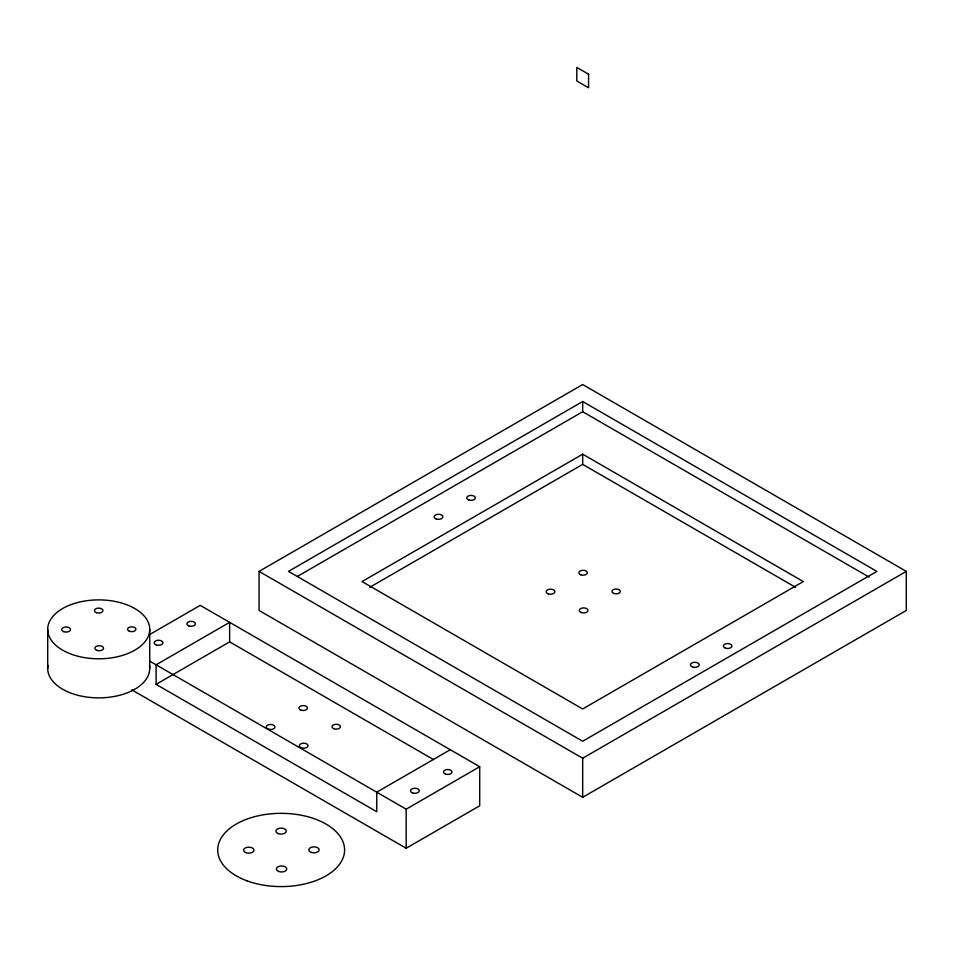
<?xml version="1.0" encoding="UTF-8"?>
<svg xmlns="http://www.w3.org/2000/svg" width="954" height="954" viewBox="0 0 954 954"><rect width="100%" height="100%" fill="white"/><g stroke="black" fill="none" stroke-linecap="round" stroke-linejoin="round"><path stroke-width="1.43" d="M149.897 634.41L200.221 605.361L479.707 766.718L479.707 805.784L406.166 848.249L131.831 689.861M259.059 571.386L582.679 384.545L906.3 571.386L906.3 610.453L582.679 797.294L259.059 610.453L259.059 571.386L582.679 758.227L906.3 571.386M582.679 401.527L288.478 571.386L582.679 741.234L876.881 571.386L582.679 401.527L582.679 411.723L869.142 577.11M297.517 576.359L582.679 411.723M229.64 641.875L229.64 622.342L156.098 664.807L156.098 684.34L229.64 641.875L433.521 759.575M582.679 454.187L362.031 581.57L582.679 708.965L803.328 581.57L582.679 454.187L582.679 464.371L795.588 587.294M369.77 587.294L582.679 464.371M450.288 749.725L376.747 792.19L376.747 811.723L156.098 684.34M149.695 661.11L406.166 809.183L479.707 766.718M582.679 758.227L582.679 797.294M406.166 809.183L406.166 848.249M149.73 629.342A51.015 29.455 0 0 1 73.208 654.849A51.015 29.455 0 0 1 73.208 603.834A51.015 29.455 0 0 1 149.73 629.342L149.73 668.408M47.7 629.342L47.7 668.408M149.456 665.367A51.015 29.455 0 0 1 98.715 697.863A51.015 29.455 0 0 1 47.974 665.367M588.57 74.221L576.8 67.424L576.8 81.007L588.57 87.804L588.57 74.221M548.24 593.865A4.388 2.528 0 0 0 554.918 591.778A4.388 2.528 0 0 0 548.443 589.477A4.388 2.528 0 0 0 548.24 593.865M581.368 612.551A4.365 2.516 0 0 0 587.998 610.465A4.365 2.516 0 0 0 581.546 608.199A4.365 2.516 0 0 0 581.368 612.551M613.804 593.436A4.21 2.433 0 0 0 620.338 591.575A4.21 2.433 0 0 0 614.281 589.238A4.21 2.433 0 0 0 613.804 593.436M580.855 574.845A4.269 2.468 0 0 0 587.366 572.829A4.269 2.468 0 0 0 581.093 570.575A4.269 2.468 0 0 0 580.855 574.845M468.796 499.956A4.269 2.468 0 0 0 475.319 497.952A4.269 2.468 0 0 0 469.046 495.686A4.269 2.468 0 0 0 468.796 499.956M436.193 518.976A4.388 2.528 0 0 0 442.871 516.889A4.388 2.528 0 0 0 436.395 514.6A4.388 2.528 0 0 0 436.193 518.976M725.398 648.112A4.269 2.468 0 0 0 731.945 646.12A4.269 2.468 0 0 0 725.684 643.843A4.269 2.468 0 0 0 725.398 648.112M692.485 666.965A4.388 2.528 0 0 0 699.21 664.938A4.388 2.528 0 0 0 692.819 662.577A4.388 2.528 0 0 0 692.485 666.965M156.265 644.928A4.388 2.528 0 0 0 162.931 642.841A4.388 2.528 0 0 0 156.468 640.551A4.388 2.528 0 0 0 156.265 644.928M188.868 625.907A4.269 2.468 0 0 0 195.391 623.892A4.269 2.468 0 0 0 189.107 621.638A4.269 2.468 0 0 0 188.868 625.907M412.545 792.905A4.388 2.528 0 0 0 419.283 790.89A4.388 2.528 0 0 0 412.879 788.529A4.388 2.528 0 0 0 412.545 792.905M445.47 774.052A4.269 2.468 0 0 0 452.005 772.06A4.269 2.468 0 0 0 445.745 769.795A4.269 2.468 0 0 0 445.47 774.052M268.312 729.154A4.388 2.528 0 0 0 274.99 727.067A4.388 2.528 0 0 0 268.515 724.766A4.388 2.528 0 0 0 268.312 729.154M301.44 747.841A4.365 2.516 0 0 0 308.059 745.754A4.365 2.516 0 0 0 301.607 743.488A4.365 2.516 0 0 0 301.44 747.841M333.864 728.725A4.21 2.433 0 0 0 340.399 726.865A4.21 2.433 0 0 0 334.341 724.527A4.21 2.433 0 0 0 333.864 728.725M300.915 710.134A4.269 2.468 0 0 0 307.438 708.118A4.269 2.468 0 0 0 301.154 705.865A4.269 2.468 0 0 0 300.915 710.134M96.437 612.671A4.269 2.468 0 0 0 102.96 610.655A4.269 2.468 0 0 0 96.688 608.402A4.269 2.468 0 0 0 96.437 612.671M129.398 631.262A4.21 2.433 0 0 0 135.921 629.401A4.21 2.433 0 0 0 129.863 627.064A4.21 2.433 0 0 0 129.398 631.262M96.962 650.378A4.365 2.516 0 0 0 103.581 648.291A4.365 2.516 0 0 0 97.141 646.025A4.365 2.516 0 0 0 96.962 650.378M63.835 631.691A4.388 2.528 0 0 0 70.513 629.604A4.388 2.528 0 0 0 64.037 627.303A4.388 2.528 0 0 0 63.835 631.691M246.919 880.804A63.453 36.634 0 0 0 344.525 851.648A63.453 36.634 0 0 0 251.999 817.423A63.453 36.634 0 0 0 246.919 880.804M246.156 852.769A5.199 3.005 0 0 0 253.955 850.169A5.199 3.005 0 0 0 246.156 847.569A5.199 3.005 0 0 0 246.156 852.769M278.174 833.581A5.199 3.005 0 0 0 286.272 831.316A5.199 3.005 0 0 0 278.818 828.394A5.199 3.005 0 0 0 278.174 833.581M311.374 852.459A5.199 3.005 0 0 0 319.185 849.859A5.199 3.005 0 0 0 311.374 847.259A5.199 3.005 0 0 0 311.374 852.459M278.675 871.455A5.199 3.005 0 0 0 286.772 869.189A5.199 3.005 0 0 0 279.319 866.268A5.199 3.005 0 0 0 278.675 871.455"/></g></svg>
